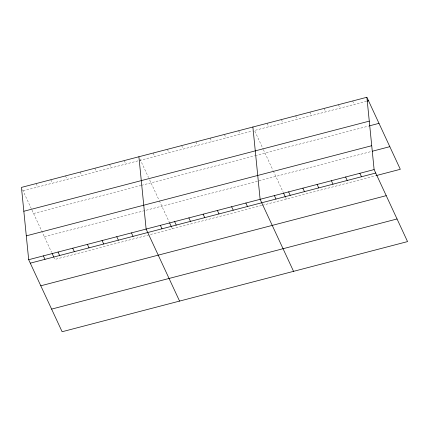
<?xml version="1.0" encoding="UTF-8"?>
<svg xmlns="http://www.w3.org/2000/svg" width="429" height="429" viewBox="0 0 429 429"><rect width="100%" height="100%" fill="white"/><g stroke="black" fill="none" stroke-linecap="round" stroke-linejoin="round"><path stroke-width="0.32" stroke-dasharray="2.15 1.61" d="M23.059 190.862L252.552 130.979M366.548 101.233L254.499 130.47L263.068 148.933M33.559 213.492L140.792 185.51M141.431 185.344L254.638 155.802M255.287 155.636L368.629 126.056M44.38 236.803L371.68 151.399M261.711 205.459L54.885 259.427L54.054 257.641M262.36 205.293L375.707 175.718M352.638 100.987L354.241 104.445M338.384 104.703L339.993 108.162M324.136 108.419L325.745 111.883M309.888 112.141L311.497 115.599M295.64 115.857L297.243 119.316M281.392 119.573L282.995 123.037M267.138 123.295L268.747 126.753M263.342 149.528L273.048 170.436M273.327 171.032L283.285 192.487M285.494 197.254L286.325 199.04M238.642 130.727L240.251 134.191M224.394 134.449L225.997 137.907M210.146 138.165L211.749 141.629M195.892 141.881L197.501 145.345M181.644 145.603L183.253 149.061M167.396 149.319L169.005 152.783M153.148 153.04L154.751 156.499M139.967 159.062L148.52 177.483M149.624 179.869L159.052 200.177M159.331 200.777L169.289 222.233M171.777 227.59L172.329 228.786M124.217 160.585L125.826 164.05M109.534 164.42L111.143 167.878M94.857 168.248L96.461 171.707M80.175 172.077L81.778 175.541M65.492 175.911L67.101 179.37M50.81 179.74L52.418 183.199M36.133 183.569L37.736 187.033M22.523 189.709L51.566 252.284"/><path stroke-width="0.64" d="M366.886 97.265L21.45 187.403L28.684 259.706L62.114 331.735L407.55 241.597L374.115 169.573L366.886 97.265L400.316 169.294L376.356 175.547M367.197 101.067L368.49 100.729M23.836 211.261L369.272 121.128M369.278 125.89L378.995 123.354M26.298 235.848L371.729 145.71M372.329 151.228L389.816 146.67M28.684 259.706L374.115 169.573M30.287 263.165L375.724 173.032M40.793 285.794L386.223 195.656M51.614 309.105L397.045 218.972M359.867 173.289L361.475 176.748M345.618 177.005L347.222 180.47M331.37 180.727L332.974 184.186M317.117 184.443L318.726 187.902M302.869 188.159L304.477 191.624M288.62 191.881L290.229 195.34M283.564 193.082L285.221 196.659M274.372 195.597L275.976 199.056M293.554 271.343L260.124 199.313L252.89 127.011M245.876 203.035L247.479 206.494M231.622 206.751L233.231 210.21M217.374 210.467L218.983 213.932M203.126 214.189L204.735 217.648M188.878 217.905L190.481 221.364M174.63 221.621L176.233 225.086M169.568 222.828L171.503 226.995M160.376 225.343L161.985 228.802M179.563 301.088L146.128 229.059L138.899 156.757M131.446 232.888L133.054 236.352M116.768 236.722L118.372 240.181M102.086 240.551L103.695 244.015M87.403 244.385L89.012 247.844M72.726 248.214L74.33 251.673M58.044 252.043L59.652 255.507M52.118 253.475L53.781 257.046M43.361 255.877L44.97 259.336"/></g></svg>
